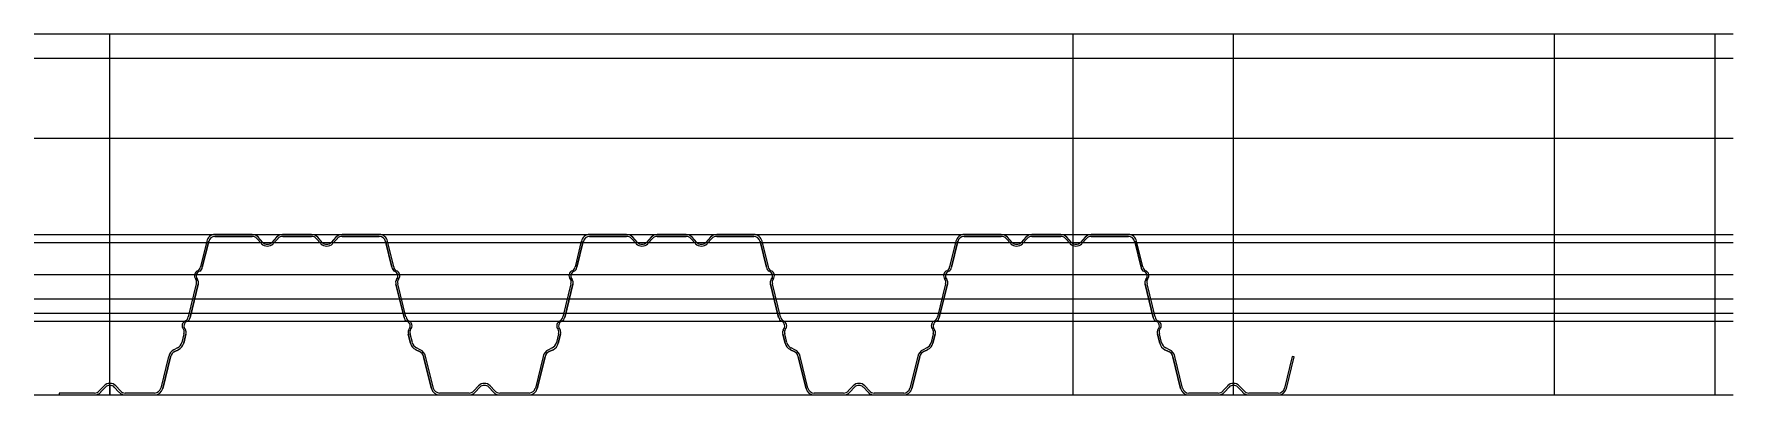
# Model space of a CAD drawing. Extents: x -47 to 1011, y 0 to 225.
import ezdxf

# ---------------------------------------------------------------- set-up
doc = ezdxf.new("R2010")
doc.units = 0
doc.layers.get('0').update_dxf_attribs({"linetype": 'CONTINUOUS'})

msp = doc.modelspace()

# ---------------------------------------------------------------- linework, layer by layer
at = {"linetype": 'CONTINUOUS'}
for p, q in [((-47.3, 225), (1011.2, 225)), ((0, -0.1), (0, 225)), ((600, -0.1), (600, 225)), ((700, -0.1), (700, 225)), ((900, -0.1), (900, 225)), ((1000, -0.1), (1000, 225)), ((-47.3, 210), (1011.2, 210)), ((-47.3, 160), (1011.2, 160)), ((-47.3, 100), (1011.2, 100)), ((60.3, 95.8), (56.4, 79.8)), ((57.5, 79.6), (61.5, 95.8)), ((61.5, 95.8), (57.5, 79.6)), ((88.6, 100), (65.4, 100)), ((65.4, 98.8), (88.6, 98.8)), ((88.6, 98.8), (65.4, 98.8)), ((91.5, 97.5), (94.5, 94.3)), ((94.5, 94.3), (91.5, 97.5)), ((95.3, 95.1), (92.4, 98.3)), ((103.8, 98.3), (100.8, 95.1)), ((101.7, 94.3), (104.7, 97.5)), ((104.7, 97.5), (101.7, 94.3)), ((125.6, 100), (107.6, 100)), ((107.6, 98.8), (125.6, 98.8)), ((125.6, 98.8), (107.6, 98.8)), ((128.5, 97.5), (131.4, 94.3)), ((131.4, 94.3), (128.5, 97.5)), ((132.3, 95.1), (129.4, 98.3)), ((140.8, 98.3), (137.8, 95.1)), ((138.7, 94.3), (141.7, 97.5)), ((141.7, 97.5), (138.7, 94.3)), ((167.8, 100), (144.6, 100)), ((144.6, 98.8), (167.8, 98.8)), ((167.8, 98.8), (144.6, 98.8)), ((171.7, 95.8), (175.6, 79.6)), ((175.6, 79.6), (171.7, 95.8)), ((176.8, 79.8), (172.9, 95.8)), ((293.6, 95.8), (289.8, 79.8)), ((290.9, 79.6), (294.9, 95.8)), ((294.9, 95.8), (290.9, 79.6)), ((321.9, 100), (298.8, 100)), ((298.8, 98.8), (321.9, 98.8)), ((321.9, 98.8), (298.8, 98.8)), ((324.9, 97.5), (327.8, 94.3)), ((327.8, 94.3), (324.9, 97.5)), ((328.7, 95.1), (325.8, 98.3)), ((337.1, 98.3), (334.2, 95.1)), ((335.1, 94.3), (338, 97.5)), ((338, 97.5), (335.1, 94.3)), ((358.9, 100), (341, 100)), ((341, 98.8), (358.9, 98.8)), ((358.9, 98.8), (341, 98.8)), ((361.9, 97.5), (364.8, 94.3)), ((364.8, 94.3), (361.9, 97.5)), ((365.7, 95.1), (362.8, 98.3)), ((374.1, 98.3), (371.2, 95.1)), ((372.1, 94.3), (375, 97.5)), ((375, 97.5), (372.1, 94.3)), ((401.1, 100), (378, 100)), ((378, 98.8), (401.1, 98.8)), ((401.1, 98.8), (378, 98.8)), ((405, 95.8), (409, 79.6)), ((409, 79.6), (405, 95.8)), ((410.2, 79.8), (406.3, 95.8)), ((527, 95.8), (523.1, 79.8)), ((524.3, 79.6), (528.3, 95.8)), ((528.3, 95.8), (524.3, 79.6)), ((555.3, 100), (532.1, 100)), ((532.1, 98.8), (555.3, 98.8)), ((555.3, 98.8), (532.1, 98.8)), ((558.3, 97.5), (561.2, 94.3)), ((561.2, 94.3), (558.3, 97.5)), ((562.1, 95.1), (559.1, 98.3)), ((570.5, 98.3), (567.6, 95.1)), ((568.5, 94.3), (571.4, 97.5)), ((571.4, 97.5), (568.5, 94.3)), ((592.3, 100), (574.4, 100)), ((574.4, 98.8), (592.3, 98.8)), ((592.3, 98.8), (574.4, 98.8)), ((595.3, 97.5), (598.2, 94.3)), ((598.2, 94.3), (595.3, 97.5)), ((599.1, 95.1), (596.1, 98.3)), ((607.5, 98.3), (604.6, 95.1)), ((605.5, 94.3), (608.4, 97.5)), ((608.4, 97.5), (605.5, 94.3)), ((634.5, 100), (611.4, 100)), ((611.4, 98.8), (634.5, 98.8)), ((634.5, 98.8), (611.4, 98.8)), ((638.4, 95.8), (642.4, 79.6)), ((642.4, 79.6), (638.4, 95.8)), ((643.5, 79.8), (639.6, 95.8)), ((-47.3, 95), (1011.2, 95)), ((-47.3, 75), (1011.2, 75)), ((53.8, 69.3), (48.7, 48.6)), ((49.9, 48.3), (55, 69)), ((55, 69), (49.9, 48.3)), ((178.2, 69), (183.3, 48.3)), ((183.3, 48.3), (178.2, 69)), ((184.4, 48.6), (179.4, 69.3)), ((287.2, 69.3), (282.1, 48.6)), ((283.3, 48.3), (288.3, 69)), ((288.3, 69), (283.3, 48.3)), ((411.6, 69), (416.6, 48.3)), ((416.6, 48.3), (411.6, 69)), ((417.8, 48.6), (412.8, 69.3)), ((520.5, 69.3), (515.5, 48.6)), ((516.7, 48.3), (521.7, 69)), ((521.7, 69), (516.7, 48.3)), ((645, 69), (650, 48.3)), ((650, 48.3), (645, 69)), ((651.2, 48.6), (646.1, 69.3)), ((-47.3, 60), (1011.2, 60)), ((-47.3, 51), (1011.2, 51)), ((-47.3, 46), (1011.2, 46)), ((46.1, 38.1), (44.8, 32.6)), ((46, 32.3), (47.3, 37.8)), ((47.3, 37.8), (46, 32.3)), ((185.8, 37.8), (187.2, 32.3)), ((187.2, 32.3), (185.8, 37.8)), ((188.4, 32.6), (187, 38.1)), ((279.5, 38.1), (278.2, 32.6)), ((279.3, 32.3), (280.7, 37.8)), ((280.7, 37.8), (279.3, 32.3)), ((419.2, 37.8), (420.6, 32.3)), ((420.6, 32.3), (419.2, 37.8)), ((421.7, 32.6), (420.4, 38.1)), ((512.9, 38.1), (511.6, 32.6)), ((512.7, 32.3), (514.1, 37.8)), ((514.1, 37.8), (512.7, 32.3)), ((652.6, 37.8), (654, 32.3)), ((654, 32.3), (652.6, 37.8)), ((655.1, 32.6), (653.8, 38.1)), ((36.5, 24), (31.7, 4.2)), ((32.9, 4), (37.7, 23.8)), ((37.7, 23.8), (32.9, 4)), ((42.1, 29.3), (39.8, 28.1)), ((40.4, 27.1), (42.7, 28.2)), ((42.7, 28.2), (40.4, 27.1)), ((190.5, 28.2), (192.8, 27.1)), ((192.8, 27.1), (190.5, 28.2)), ((193.3, 28.1), (191, 29.3)), ((195.4, 23.8), (200.3, 4)), ((200.3, 4), (195.4, 23.8)), ((201.5, 4.2), (196.6, 24)), ((269.9, 24), (265.1, 4.2)), ((266.2, 4), (271.1, 23.8)), ((271.1, 23.8), (266.2, 4)), ((275.5, 29.3), (273.2, 28.1)), ((273.7, 27.1), (276.1, 28.2)), ((276.1, 28.2), (273.7, 27.1)), ((423.9, 28.2), (426.2, 27.1)), ((426.2, 27.1), (423.9, 28.2)), ((426.7, 28.1), (424.4, 29.3)), ((428.8, 23.8), (433.7, 4)), ((433.7, 4), (428.8, 23.8)), ((434.8, 4.2), (430, 24)), ((503.3, 24), (498.4, 4.2)), ((499.6, 4), (504.5, 23.8)), ((504.5, 23.8), (499.6, 4)), ((508.9, 29.3), (506.6, 28.1)), ((507.1, 27.1), (509.4, 28.2)), ((509.4, 28.2), (507.1, 27.1)), ((657.2, 28.2), (659.5, 27.1)), ((659.5, 27.1), (657.2, 28.2)), ((660.1, 28.1), (657.8, 29.3)), ((662.2, 23.8), (667, 4)), ((667, 4), (662.2, 23.8)), ((668.2, 4.2), (663.4, 24)), ((736.6, 24), (731.8, 4.2)), ((732.9, 4), (737.8, 23.8)), ((737.8, 23.8), (736.6, 24)), ((-47.3, 0), (1011.2, 0)), ((-9.6, 1.2), (-31.6, 1.2)), ((-31.6, 1.2), (-31.6, 0)), ((-31.6, 0), (-9.6, 0)), ((-3.7, 5.7), (-6.7, 2.5)), ((-5.8, 1.7), (-2.8, 4.9)), ((0, 6), (0, 0)), ((0, 0), (9.4, 0)), ((2.7, 4.9), (5.6, 1.7)), ((5.6, 1.7), (2.7, 4.9)), ((6.5, 2.5), (3.6, 5.7)), ((27.8, 1.2), (9.4, 1.2)), ((9.4, 0), (27.8, 0)), ((27.8, 0), (205.3, 0)), ((223.7, 1.2), (205.3, 1.2)), ((205.3, 0), (223.7, 0)), ((223.7, 0), (242.8, 0)), ((229.6, 5.7), (226.7, 2.5)), ((227.5, 1.7), (230.5, 4.9)), ((230.5, 4.9), (227.5, 1.7)), ((236, 4.9), (238.9, 1.7)), ((238.9, 1.7), (236, 4.9)), ((239.8, 2.5), (236.9, 5.7)), ((261.1, 1.2), (242.8, 1.2)), ((242.8, 0), (261.1, 0)), ((261.1, 0), (438.7, 0)), ((457.1, 1.2), (438.7, 1.2)), ((438.7, 0), (457.1, 0)), ((457.1, 0), (476.1, 0)), ((463, 5.7), (460, 2.5)), ((460.9, 1.7), (463.9, 4.9)), ((463.9, 4.9), (460.9, 1.7)), ((469.4, 4.9), (472.3, 1.7)), ((472.3, 1.7), (469.4, 4.9)), ((473.2, 2.5), (470.2, 5.7)), ((494.5, 1.2), (476.1, 1.2)), ((476.1, 0), (494.5, 0)), ((494.5, 0), (672.1, 0)), ((690.5, 1.2), (672.1, 1.2)), ((672.1, 0), (690.5, 0)), ((690.5, 0), (700, 0)), ((696.4, 5.7), (693.4, 2.5)), ((694.3, 1.7), (697.2, 4.9)), ((697.2, 4.9), (694.3, 1.7)), ((700, 0), (700, 6)), ((702.7, 4.9), (705.7, 1.7)), ((706.6, 2.5), (703.6, 5.7)), ((727.9, 1.2), (709.5, 1.2)), ((709.5, 0), (727.9, 0))]:
    msp.add_line(p, q, dxfattribs=at)
for centre, radius, start, end in [((65.4, 94.8), 5.22, 90.0997, 169.2909), ((65.4, 94.8), 4, 90.0795, 166.261), ((65.4, 94.8), 4, 90.0795, 166.261), ((88.6, 94.8), 5.2, 42.4541, 89.9267), ((88.5, 94.8), 4, 42.4538, 89.8383), ((88.5, 94.8), 4, 42.4538, 89.8383), ((107.6, 94.8), 5.2, 90.0733, 137.5459), ((107.6, 94.8), 4, 90.0182, 137.5459), ((107.6, 94.8), 4, 90.0182, 137.5459), ((125.6, 94.8), 5.2, 42.4541, 89.9267), ((125.5, 94.8), 4, 42.4538, 89.8383), ((125.5, 94.8), 4, 42.4538, 89.8383), ((144.6, 94.8), 5.2, 90.0733, 137.5459), ((144.6, 94.8), 4, 90.0182, 137.5459), ((144.6, 94.8), 4, 90.0182, 137.5459), ((167.8, 94.8), 5.22, 10.7091, 89.9003), ((167.8, 94.8), 4, 13.739, 89.9205), ((167.8, 94.8), 4, 13.739, 89.9205), ((298.8, 94.8), 5.22, 90.0997, 169.2909), ((298.8, 94.8), 4, 90.0795, 166.261), ((298.8, 94.8), 4, 90.0795, 166.261), ((321.9, 94.8), 5.2, 42.4541, 90.0369), ((321.9, 94.8), 4, 42.4541, 89.9818), ((321.9, 94.8), 4, 42.4541, 89.9818), ((341, 94.8), 5.2, 90.0733, 137.5459), ((341, 94.8), 4, 90.0182, 137.5459), ((341, 94.8), 4, 90.0182, 137.5459), ((358.9, 94.8), 5.2, 42.4541, 90.0369), ((358.9, 94.8), 4, 42.4541, 89.9818), ((358.9, 94.8), 4, 42.4541, 89.9818), ((378, 94.8), 5.2, 90.0733, 137.5459), ((378, 94.8), 4, 90.0182, 137.5459), ((378, 94.8), 4, 90.0182, 137.5459), ((401.1, 94.8), 5.22, 10.7091, 89.9003), ((401.1, 94.8), 4, 13.739, 90.0637), ((401.1, 94.8), 4, 13.739, 90.0637), ((532.2, 94.8), 5.22, 90.0997, 169.2909), ((532.1, 94.8), 4, 89.9363, 166.261), ((532.1, 94.8), 4, 89.9363, 166.261), ((555.3, 94.8), 5.2, 42.4541, 89.9267), ((555.3, 94.8), 4, 42.4541, 89.9818), ((555.3, 94.8), 4, 42.4541, 89.9818), ((574.4, 94.8), 5.2, 89.9631, 137.5459), ((574.4, 94.8), 4, 90.0182, 137.5459), ((574.4, 94.8), 4, 90.0182, 137.5459), ((592.3, 94.8), 5.2, 42.4541, 89.9267), ((592.3, 94.8), 4, 42.4541, 89.9818), ((592.3, 94.8), 4, 42.4541, 89.9818), ((611.4, 94.8), 5.2, 89.9631, 137.5459), ((611.4, 94.8), 4, 90.0182, 137.5459), ((611.4, 94.8), 4, 90.0182, 137.5459), ((634.5, 94.8), 5.22, 10.7091, 89.9003), ((634.5, 94.8), 4, 13.739, 90.0637), ((634.5, 94.8), 4, 13.739, 90.0637), ((97.8, 97.4), 4.6, 222.5983, 273.0389), ((97.8, 97.4), 4.6, 222.5983, 273.0389), ((97.8, 97.4), 3.4, 222.5918, 274.165), ((98.3, 97.4), 3.4, 265.835, 317.4082), ((98.3, 97.4), 4.6, 266.9611, 317.4017), ((98.3, 97.4), 4.6, 266.9611, 317.4017), ((134.8, 97.4), 4.6, 222.5983, 273.0389), ((134.8, 97.4), 4.6, 222.5983, 273.0389), ((134.8, 97.4), 3.4, 222.5918, 274.165), ((135.3, 97.4), 3.4, 265.835, 317.4082), ((135.3, 97.4), 4.6, 266.9611, 317.4017), ((135.3, 97.4), 4.6, 266.9611, 317.4017), ((331.2, 97.4), 4.6, 222.5983, 273.0389), ((331.2, 97.4), 4.6, 222.5983, 273.0389), ((331.2, 97.4), 3.4, 222.5918, 274.165), ((331.7, 97.4), 3.4, 265.9935, 317.3928), ((331.7, 97.4), 4.6, 266.9611, 317.4017), ((331.7, 97.4), 4.6, 266.9611, 317.4017), ((368.2, 97.4), 4.6, 222.5983, 273.0389), ((368.2, 97.4), 4.6, 222.5983, 273.0389), ((368.2, 97.4), 3.4, 222.5918, 274.165), ((368.7, 97.4), 3.4, 265.9935, 317.3928), ((368.7, 97.4), 4.6, 266.9611, 317.4017), ((368.7, 97.4), 4.6, 266.9611, 317.4017), ((564.6, 97.4), 4.6, 222.5983, 273.0389), ((564.6, 97.4), 4.6, 222.5983, 273.0389), ((564.6, 97.4), 3.4, 222.6072, 274.0065), ((565.1, 97.4), 3.4, 265.835, 317.4082), ((565.1, 97.4), 4.6, 266.8423, 317.4104), ((565.1, 97.4), 4.6, 266.8423, 317.4104), ((601.6, 97.4), 4.6, 222.5983, 273.0389), ((601.6, 97.4), 4.6, 222.5983, 273.0389), ((601.6, 97.4), 3.4, 222.6072, 274.0065), ((602.1, 97.4), 3.4, 265.835, 317.4082), ((602.1, 97.4), 4.6, 266.8423, 317.4104), ((602.1, 97.4), 4.6, 266.8423, 317.4104), ((55.8, 74.4), 3.2, 108.5539, 223.8363), ((56.9, 74.1), 3.2, 108.5539, 223.8363), ((56.9, 74.1), 3.2, 108.5539, 223.8363), ((53.1, 80.2), 3.26, 299.7257, 353.1112), ((54.3, 80), 3.26, 299.7257, 353.1112), ((54.3, 80), 3.26, 299.7257, 353.1112), ((178.9, 80), 3.26, 186.8888, 240.2743), ((178.9, 80), 3.26, 186.8888, 240.2743), ((180, 80.2), 3.26, 186.8888, 240.2743), ((176.2, 74.1), 3.2, 316.1637, 71.4461), ((176.2, 74.1), 3.2, 316.1637, 71.4461), ((177.4, 74.4), 3.2, 316.1637, 71.4461), ((289.1, 74.4), 3.2, 108.6966, 223.8995), ((290.3, 74.1), 3.2, 108.6966, 223.8995), ((290.3, 74.1), 3.2, 108.6966, 223.8995), ((286.5, 80.2), 3.26, 299.5085, 353.0031), ((287.7, 80), 3.26, 299.5085, 353.0031), ((287.7, 80), 3.26, 299.5085, 353.0031), ((412.2, 80), 3.26, 186.9969, 240.4915), ((412.2, 80), 3.26, 186.9969, 240.4915), ((413.4, 80.2), 3.26, 186.9969, 240.4915), ((409.6, 74.1), 3.2, 316.1637, 71.4461), ((409.6, 74.1), 3.2, 316.1637, 71.4461), ((410.8, 74.4), 3.2, 316.1005, 71.3034), ((522.5, 74.4), 3.2, 108.6966, 223.8995), ((523.7, 74.1), 3.2, 108.6966, 223.8995), ((523.7, 74.1), 3.2, 108.6966, 223.8995), ((519.9, 80.2), 3.26, 299.5085, 353.0031), ((521.1, 80), 3.26, 299.5085, 353.0031), ((521.1, 80), 3.26, 299.5085, 353.0031), ((645.6, 80), 3.26, 186.9969, 240.4915), ((645.6, 80), 3.26, 186.9969, 240.4915), ((646.8, 80.2), 3.26, 186.9969, 240.4915), ((643, 74.1), 3.2, 316.1005, 71.3034), ((643, 74.1), 3.2, 316.1005, 71.3034), ((644.1, 74.4), 3.2, 316.1005, 71.3034), ((51, 70.4), 3.03, 338.2175, 34.9464), ((52.1, 70.1), 3.03, 338.2175, 34.9464), ((52.1, 70.1), 3.03, 338.2175, 34.9464), ((181, 70.1), 3.03, 145.0536, 201.7825), ((181, 70.1), 3.03, 145.0536, 201.7825), ((182.2, 70.4), 3.03, 145.0536, 201.7825), ((284.4, 70.4), 3.03, 338.2175, 34.9464), ((285.5, 70.1), 3.03, 338.2175, 34.9464), ((285.5, 70.1), 3.03, 338.2175, 34.9464), ((414.4, 70.1), 3.03, 145.0536, 201.7825), ((414.4, 70.1), 3.03, 145.0536, 201.7825), ((415.6, 70.4), 3.03, 145.2635, 201.9682), ((517.7, 70.4), 3.03, 338.2175, 34.9464), ((518.9, 70.1), 3.03, 338.0318, 34.7365), ((518.9, 70.1), 3.03, 338.0318, 34.7365), ((647.8, 70.1), 3.03, 145.0536, 201.7825), ((647.8, 70.1), 3.03, 145.0536, 201.7825), ((648.9, 70.4), 3.03, 145.0536, 201.7825), ((48.1, 43.1), 3.2, 108.6966, 223.8995), ((49.3, 42.9), 3.2, 108.6966, 223.8995), ((49.3, 42.9), 3.2, 108.6966, 223.8995), ((45.5, 49), 3.26, 299.5085, 353.0031), ((46.7, 48.7), 3.26, 299.5085, 353.0031), ((46.7, 48.7), 3.26, 299.5085, 353.0031), ((186.5, 48.7), 3.26, 186.9969, 240.4915), ((186.5, 48.7), 3.26, 186.9969, 240.4915), ((187.7, 49), 3.26, 186.8888, 240.2743), ((183.9, 42.9), 3.2, 316.1005, 71.3034), ((183.9, 42.9), 3.2, 316.1005, 71.3034), ((185, 43.1), 3.2, 316.1637, 71.4461), ((281.5, 43.1), 3.2, 108.6966, 223.8995), ((282.7, 42.9), 3.2, 108.6966, 223.8995), ((282.7, 42.9), 3.2, 108.6966, 223.8995), ((278.9, 49), 3.26, 299.5085, 353.0031), ((280, 48.7), 3.26, 299.5085, 353.0031), ((280, 48.7), 3.26, 299.5085, 353.0031), ((419.9, 48.7), 3.26, 186.8888, 240.2743), ((419.9, 48.7), 3.26, 186.8888, 240.2743), ((421, 49), 3.26, 186.8888, 240.2743), ((417.2, 42.9), 3.2, 316.1637, 71.4461), ((417.2, 42.9), 3.2, 316.1637, 71.4461), ((418.4, 43.1), 3.2, 316.1637, 71.4461), ((514.9, 43.1), 3.2, 108.5539, 223.8363), ((516, 42.9), 3.2, 108.5539, 223.8363), ((516, 42.9), 3.2, 108.5539, 223.8363), ((512.3, 49), 3.26, 299.5085, 353.0031), ((513.4, 48.7), 3.26, 299.5085, 353.0031), ((513.4, 48.7), 3.26, 299.5085, 353.0031), ((653.2, 48.7), 3.26, 186.9969, 240.4915), ((653.2, 48.7), 3.26, 186.9969, 240.4915), ((654.4, 49), 3.26, 186.9969, 240.4915), ((650.6, 42.9), 3.2, 316.1637, 71.4461), ((650.6, 42.9), 3.2, 316.1637, 71.4461), ((651.8, 43.1), 3.2, 316.1637, 71.4461), ((39.9, 33.8), 5, 296.0507, 346.2075), ((39.9, 33.8), 6.2, 296.0262, 346.1774), ((39.9, 33.8), 6.2, 296.0262, 346.1774), ((43.3, 39.2), 3.03, 338.2175, 34.9464), ((44.5, 38.9), 3.03, 338.2175, 34.9464), ((44.5, 38.9), 3.03, 338.2175, 34.9464), ((188.7, 38.9), 3.03, 145.0536, 201.7825), ((188.7, 38.9), 3.03, 145.0536, 201.7825), ((189.8, 39.2), 3.03, 145.0536, 201.7825), ((193.2, 33.8), 6.2, 193.8226, 243.9738), ((193.2, 33.8), 6.2, 193.8226, 243.9738), ((193.2, 33.8), 5, 193.7925, 243.9493), ((273.3, 33.8), 5, 296.0507, 346.2075), ((273.3, 33.7), 6.2, 296.1432, 346.2304), ((273.3, 33.7), 6.2, 296.1432, 346.2304), ((276.7, 39.2), 3.03, 338.0318, 34.7365), ((277.9, 38.9), 3.03, 338.0318, 34.7365), ((277.9, 38.9), 3.03, 338.0318, 34.7365), ((422, 38.9), 3.03, 145.0536, 201.7825), ((422, 38.9), 3.03, 145.0536, 201.7825), ((423.2, 39.2), 3.03, 145.0536, 201.7825), ((426.6, 33.8), 6.2, 193.8226, 243.9738), ((426.6, 33.8), 6.2, 193.8226, 243.9738), ((426.6, 33.7), 5, 193.7267, 243.8043), ((506.7, 33.8), 5, 296.0507, 346.2075), ((506.7, 33.8), 6.2, 296.0262, 346.1774), ((506.7, 33.8), 6.2, 296.0262, 346.1774), ((510.1, 39.2), 3.03, 338.2175, 34.9464), ((511.3, 38.9), 3.03, 338.2175, 34.9464), ((511.3, 38.9), 3.03, 338.2175, 34.9464), ((655.4, 38.9), 3.03, 145.0536, 201.7825), ((655.4, 38.9), 3.03, 145.0536, 201.7825), ((656.6, 39.2), 3.03, 145.0536, 201.7825), ((660, 33.7), 6.2, 193.7696, 243.8568), ((660, 33.7), 6.2, 193.7696, 243.8568), ((660, 33.8), 5, 193.7925, 243.9493), ((42.6, 22.6), 6.2, 116.0548, 166.2855), ((42.6, 22.6), 5, 116.0507, 166.2075), ((42.6, 22.6), 5, 116.0507, 166.2075), ((190.6, 22.6), 5, 13.7925, 63.9493), ((190.6, 22.6), 5, 13.7925, 63.9493), ((190.6, 22.6), 6.2, 13.7145, 63.9452), ((275.9, 22.6), 6.2, 116.1717, 166.3385), ((275.9, 22.6), 5, 116.0507, 166.2075), ((275.9, 22.6), 5, 116.0507, 166.2075), ((424, 22.6), 5, 13.7925, 63.9493), ((424, 22.6), 5, 13.7925, 63.9493), ((424, 22.6), 6.2, 13.7145, 63.9452), ((509.3, 22.6), 6.2, 116.0548, 166.2855), ((509.3, 22.6), 5, 116.0507, 166.2075), ((509.3, 22.6), 5, 116.0507, 166.2075), ((657.4, 22.6), 5, 13.7925, 63.9493), ((657.4, 22.6), 5, 13.7925, 63.9493), ((657.4, 22.6), 6.2, 13.7145, 63.9452), ((-9.6, 5.2), 4, 270.0182, 317.5459), ((-9.6, 5.2), 5.2, 269.9631, 317.5459), ((-0.3, 2.6), 4.6, 86.9611, 137.4017), ((-0.3, 2.6), 3.4, 85.835, 137.4082), ((0.2, 2.6), 4.6, 42.5983, 93.0389), ((0.2, 2.6), 3.4, 42.6072, 94.0065), ((0.2, 2.6), 3.4, 42.4797, 92.7385), ((9.5, 5.2), 5.2, 222.4541, 269.9267), ((9.5, 5.2), 5.2, 222.4541, 269.9267), ((9.5, 5.2), 4, 222.4541, 269.9818), ((27.8, 5.2), 4, 270.0795, 346.261), ((27.8, 5.2), 5.2, 270.0268, 346.3177), ((27.8, 5.2), 5.2, 270.0268, 346.3177), ((205.3, 5.2), 5.2, 193.6823, 269.9732), ((205.3, 5.2), 5.2, 193.6823, 269.9732), ((205.3, 5.2), 4, 193.739, 269.9205), ((223.7, 5.2), 4, 270.0182, 317.5459), ((223.7, 5.2), 5.2, 269.9631, 317.5459), ((223.7, 5.2), 5.2, 269.9631, 317.5459), ((233, 2.6), 4.6, 86.9611, 137.4017), ((233, 2.6), 3.4, 85.835, 137.4082), ((233, 2.6), 3.4, 85.835, 137.4082), ((233.5, 2.6), 4.6, 42.5983, 93.0389), ((233.5, 2.6), 3.4, 42.6072, 94.0065), ((233.5, 2.6), 3.4, 42.6072, 94.0065), ((242.8, 5.2), 5.2, 222.4541, 269.9267), ((242.8, 5.2), 5.2, 222.4541, 269.9267), ((242.8, 5.2), 4, 222.4541, 269.9818), ((261.1, 5.2), 4, 270.0795, 346.261), ((261.1, 5.2), 5.2, 270.0268, 346.3177), ((261.1, 5.2), 5.2, 270.0268, 346.3177), ((438.7, 5.2), 5.2, 193.6823, 269.9732), ((438.7, 5.2), 5.2, 193.6823, 269.9732), ((438.7, 5.2), 4, 193.739, 270.0637), ((457.1, 5.2), 4, 270.0182, 317.5459), ((457.1, 5.2), 5.2, 270.0733, 317.5459), ((457.1, 5.2), 5.2, 270.0733, 317.5459), ((466.4, 2.6), 4.6, 86.9611, 137.4017), ((466.4, 2.6), 3.4, 85.9935, 137.3928), ((466.4, 2.6), 3.4, 85.9935, 137.3928), ((466.9, 2.6), 4.6, 42.5896, 93.1577), ((466.8, 2.6), 3.4, 42.5918, 94.165), ((466.8, 2.6), 3.4, 42.5918, 94.165), ((476.1, 5.2), 5.2, 222.4541, 270.0369), ((476.1, 5.2), 5.2, 222.4541, 270.0369), ((476.1, 5.2), 4, 222.4541, 269.9818), ((494.5, 5.2), 4, 269.9363, 346.261), ((494.5, 5.2), 5.2, 270.0268, 346.3177), ((494.5, 5.2), 5.2, 270.0268, 346.3177), ((672.1, 5.2), 5.2, 193.6823, 269.9732), ((672.1, 5.2), 5.2, 193.6823, 269.9732), ((672.1, 5.2), 4, 193.739, 270.0637), ((690.5, 5.2), 4, 270.0182, 317.5459), ((690.5, 5.2), 5.2, 270.0733, 317.5459), ((690.5, 5.2), 5.2, 270.0733, 317.5459), ((699.7, 2.6), 4.6, 86.9611, 137.4017), ((699.7, 2.6), 3.4, 85.9935, 137.3928), ((699.7, 2.6), 3.4, 85.6768, 137.4241), ((700.2, 2.6), 4.6, 42.5983, 93.0389), ((700.2, 2.6), 3.4, 42.5918, 94.165), ((709.5, 5.2), 5.2, 222.4541, 270.0369), ((709.5, 5.2), 4, 222.4541, 269.9818), ((727.9, 5.2), 4, 269.9363, 346.261), ((727.9, 5.2), 5.2, 270.0268, 346.3177)]:
    msp.add_arc(centre, radius, start, end, dxfattribs=at)

doc.saveas('drawing.dxf')
